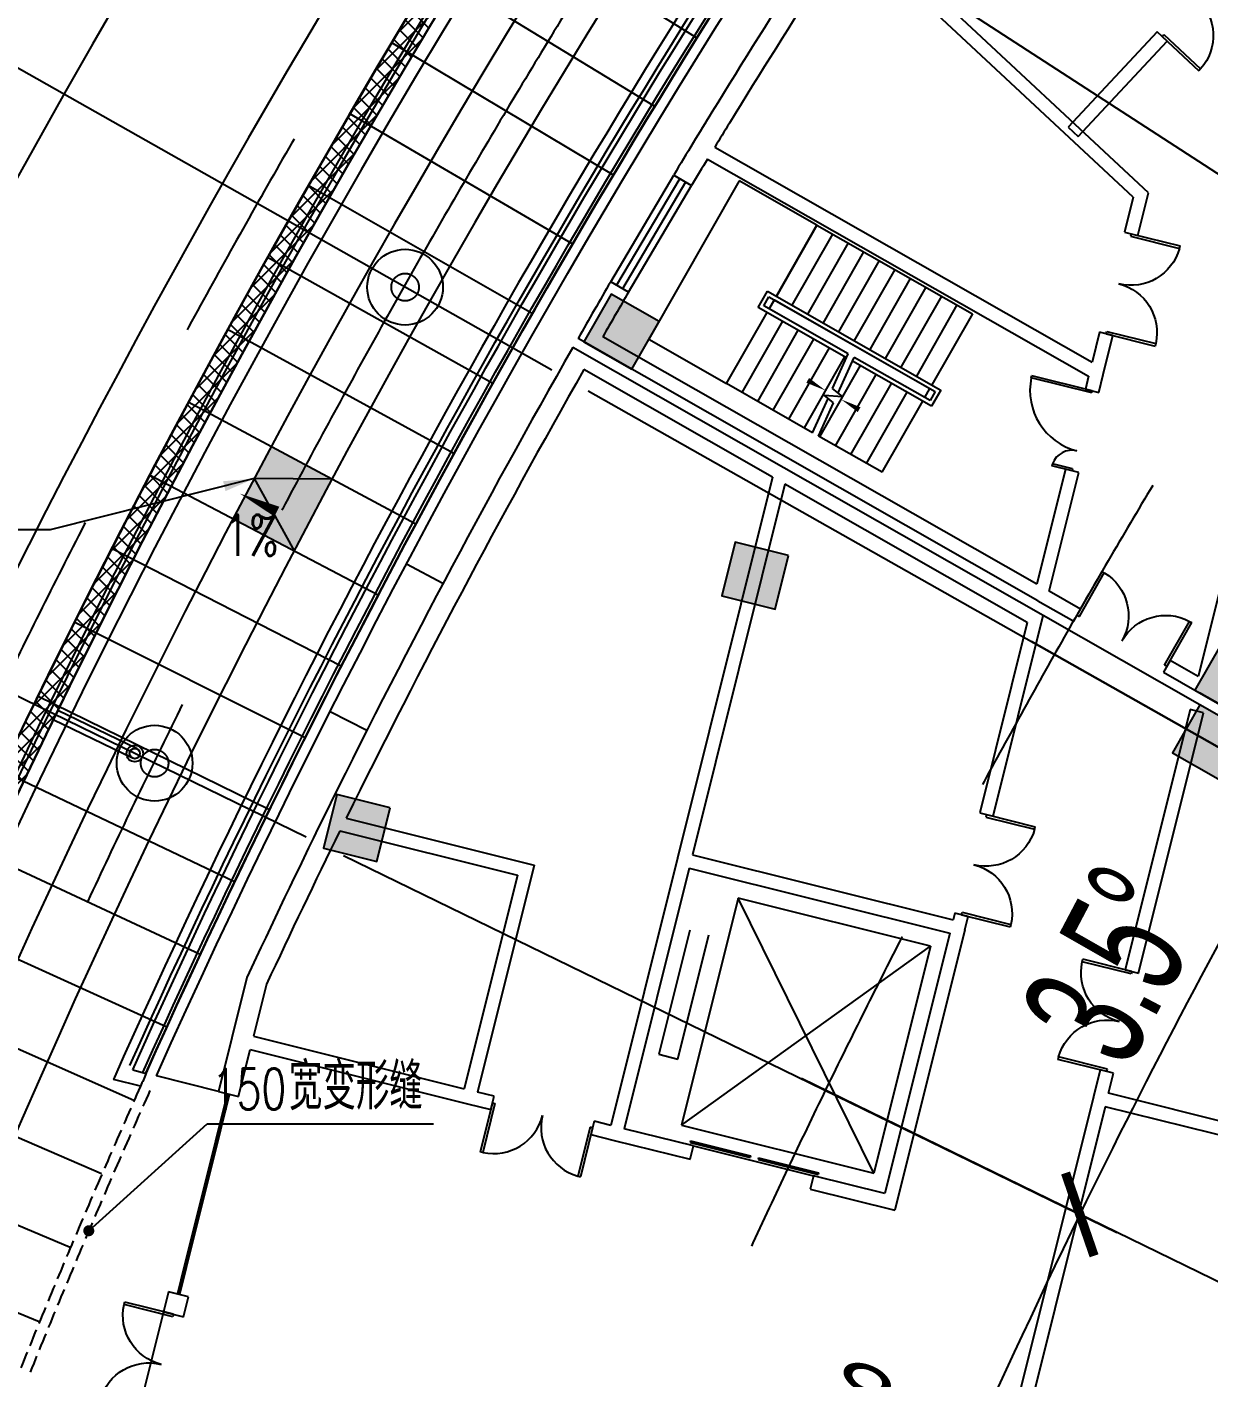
# Model space of a CAD drawing. Extents: x 1962160 to 37842216, y -162679 to 2997677.
# Drawn here: x 37496803 to 37513971, y 2804037 to 2823665 of the extents above; entities that cross this region are included whole.
import ezdxf
from ezdxf.enums import TextEntityAlignment as Align

# ---------------------------------------------------------------- set-up
doc = ezdxf.new("R2010")
doc.units = 0
doc.header["$LTSCALE"] = 1000
for name, pattern in [('__DASH', [0.35, 0.25, -0.1]), ('CENTER', [2, 1.25, -0.25, 0.25, -0.25]), ('CENTER2', [28.575000000000003, 19.05, -3.175, 3.175, -3.175]), ('DASH', [0.35, 0.25, -0.1]), ('HIDDEN', [0.375, 0.25, -0.125])]:
    doc.linetypes.add(name, pattern=pattern)
doc.layers.get('0').update_dxf_attribs({"color": 8})
doc.layers.get('Defpoints').update_dxf_attribs({"color": 8})
for name, color, linetype in [('#幕墙线-平面', 8, 'Continuous'), ('#标注', 8, 'Continuous'), ('#虚线', 8, 'HIDDEN'), ('#轴线', 8, 'CENTER2'), ('1-WIN-1', 8, 'Continuous'), ('A-AL-E', 8, 'Continuous'), ('A-COLS-PLAN-C', 8, 'DASH'), ('A-COLS-PLAN-S', 8, 'DASH'), ('A-DETL-ALUM', 8, 'Continuous'), ('A-DIMS-LEAD', 8, 'Continuous'), ('A-DIMS-SYMB', 8, 'Continuous'), ('A-FLOR', 8, 'Continuous'), ('A-FLOR-UNDR', 8, '__DASH'), ('A-GRID', 8, 'CENTER'), ('A-HATH', 8, 'Continuous'), ('A-NOTE', 8, 'Continuous'), ('A-ROOF-DRAN', 8, 'Continuous'), ('A-STRS-HRAL', 8, 'Continuous'), ('COLUMN', 8, 'Continuous'), ('DIM', 8, 'Continuous'), ('G-ACCS', 8, 'Continuous'), ('PUB_HATCH', 8, 'Continuous'), ('周边建筑', 8, 'Continuous'), ('建-填充', 8, 'Continuous'), ('水-雨水-压力流-标识', 8, 'Continuous')]:
    doc.layers.add(name, color=color, linetype=linetype)
doc.layers.add('A-X-CHEK', color=8, linetype='Continuous', plot=False)
doc.styles.add('#文字', font='jrs.shx', dxfattribs={"width": 0.7, "bigfont": 'hztxt.shx'})
doc.styles.add('_TCH_DIM', font='SIMPLEX', dxfattribs={"bigfont": 'GBCBIG'})
doc.styles.add('JHZX', font='jrs.shx', dxfattribs={"width": 0.6, "bigfont": 'jhz.shx'})
doc.dimstyles.new('JZBZ-300', dxfattribs={"dimscale": 300, "dimtxt": 3, "dimasz": 1.5, "dimexe": 1, "dimexo": 1, "dimgap": 0.5, "dimtad": 1, "dimdec": 0, "dimdsep": 46, "dimtxsty": 'JHZX', "dimblk1": 'ARCHTICK', "dimblk2": 'ARCHTICK', "dimsah": 1, "dimcen": 0, "dimclrd": 1, "dimclre": 1, "dimclrt": 2, "dimadec": 3, "dimazin": 2, "dimtfac": 1, "dimtdec": 0, "dimtix": 1, "dimtmove": 0, "dimatfit": 3, "dimfxl": 1, "dimtolj": 1, "dimlwd": -1, "dimlwe": -1, "dimarcsym": 1})
doc.dimstyles.new('JZBZ-600', dxfattribs={"dimscale": 600, "dimtxt": 3, "dimasz": 1.5, "dimexe": 1, "dimexo": 1, "dimgap": 0.5, "dimtad": 1, "dimdec": 0, "dimdsep": 46, "dimtxsty": 'JHZX', "dimblk1": 'ARCHTICK', "dimblk2": 'ARCHTICK', "dimsah": 1, "dimcen": 0, "dimclrd": 1, "dimclre": 1, "dimclrt": 2, "dimadec": 1, "dimazin": 2, "dimtfac": 1, "dimtdec": 0, "dimtix": 1, "dimtmove": 0, "dimatfit": 3, "dimfxl": 1, "dimtolj": 1, "dimlwd": -1, "dimlwe": -1, "dimarcsym": 1})

# ---------------------------------------------------------------- blocks, each defined once
blk = doc.blocks.new('_ARCHTICK')
at = {"const_width": 0.15}
blk.add_lwpolyline([(-0.5, -0.5), (0.5, 0.5)], dxfattribs=at)
blk = doc.blocks.new('排水沟区域')
at = {"layer": 'A-HATH'}
h = blk.add_hatch(dxfattribs=at)
h.set_pattern_fill('ANSI37', color=256, scale=100)
h.set_pattern_definition([(45, (0, 0), (-112.2532015133644, 112.2532015133644), []), (135, (0, 0), (-112.2532015133644, -112.2532015133644), [])])
edge = h.paths.add_edge_path()
edge.add_arc((35647972.51225562, 2918657.177440435), 129550.0000000067, 122.5223895562193, 167.0611029026331)
edge.add_arc((35520737.25391851, 2947888.864629035), 999.9999999990519, 287.2513251903942, 347.0611009080209, ccw=False)
edge.add_arc((35647972.52815255, 2918657.174638035), 130050.0161404448, 167.2437338873835, 167.4419150525261, ccw=False)
edge.add_arc((35520737.25400268, 2947888.864669039), 649.9999269235949, 307.4371886865979, 347.0610947359583)
edge.add_arc((35647972.51225559, 2918657.177440456), 129899.9999999715, 122.5223517799921, 167.0611029026393, ccw=False)
edge.add_line((35578134.55910211, 3028186.489952341), (35578322.65708765, 3027891.330408047))
blk.add_lwpolyline([(35578322.65708765, 3027891.330408047), (35578322.65708654, 3027891.330409774, 0.1968208227596155), (35521711.86331972, 2947664.952782355, -0.2670597879826505), (35521033.817582, 2946933.851543527, -0.0008647286773297092), (35521132.38332828, 2947372.751579637, 0.1746354279483771), (35521370.75002657, 2947743.321916818, -0.1968209939747781), (35578134.55910211, 3028186.489952341), (35578322.65708765, 3027891.330408047)], format="xyb", dxfattribs=at)
blk = doc.blocks.new('A$C58e34137')
at = {"layer": 'A-X-CHEK'}
blk.add_blockref('排水沟区域', (-35647972.51433039, -2918657.17947907), dxfattribs=at)
blk = doc.blocks.new('雨水立管')
for radius in [80, 50]:
    blk.add_circle((-3.725290298461914e-09, 2.328306436538696e-10), radius)
blk = doc.blocks.new('雨水')
at = {"layer": 'A-DIMS-SYMB'}
blk.add_lwpolyline([(35535282.15903272, 2978141.261190731, 0, 0, 0), (35534208.59850527, 2978664.871645824, 0, 160, 0), (35534747.87493304, 2978401.848957726, 0, 0, 0)], format="xyseb", dxfattribs=at)
at = {"layer": 'A-ROOF-DRAN'}
for points in [[(35532716.90638687, 2974954.53731369), (35531565.21364643, 2975512.637429015)], [(35532651.49348674, 2974819.551564457), (35531499.46115091, 2975377.816244698)]]:
    blk.add_lwpolyline(points, dxfattribs=at)
at = {"xscale": 1.5, "yscale": 1.5, "zscale": 1.5}
blk.add_blockref('雨水立管', (35532684.19993681, 2974887.044439073), dxfattribs=at)
at = {"layer": 'A-DIMS-SYMB', "style": '_TCH_DIM', "width": 0.7058823529411765}
blk.add_text('1%', height=595, dxfattribs=at).set_placement((35533982.36726432, 2977761.380852734))
blk = doc.blocks.new('1100')
at = {"layer": 'A-DETL-ALUM', "ltscale": 0.3}
blk.add_circle((35572079.41488183, 2737404.62498665), 550, dxfattribs=at)
blk = doc.blocks.new('_YZHK')
blk.add_circle((0, 0), 0.5)
blk = doc.blocks.new('ASDFASD')
at = {"layer": 'A-COLS-PLAN-C', "ltscale": 0.3, "xscale": 400, "yscale": 400, "zscale": 400}
for p in [(35536610.50096009, 2981662.771955678), (35532971.81403162, 2974746.765672102)]:
    blk.add_blockref('_YZHK', p, dxfattribs=at)
blk = doc.blocks.new('$DORLIB2D$00000127')
for points in [[(-0.5333333333328483, 0.7948983154366971), (-0.5333333333328483, 0.690405644187237)], [(-0.03333333333284827, 0.7948983154366971), (-0.5333333333328483, 0.7948983154366971)], [(-0.03333333333284827, 0.7948983154366971), (-0.03333333333284827, 0.690405644187237)], [(0.5333333333328483, 0.7948983154366971), (0.03333333333284827, 0.7948983154366971)], [(0.03333333333284827, 0.7948983154366971), (0.03333333333284827, 0.690405644187237)], [(0.5333333333328483, 0.7948983154366971), (0.5333333333328483, 0.690405644187237)], [(-0.03333333333284827, 0.690405644187237), (-0.5333333333328483, 0.690405644187237)], [(0.5333333333328483, 0.690405644187237), (0.03333333333284827, 0.690405644187237)], [(0.5, 0.4999999999999858), (-0.5, 0.4999999999999858)]]:
    blk.add_lwpolyline(points)
blk = doc.blocks.new('$DorLib2D$00000002')
at = {"layer": '1-WIN-1'}
for p, q in [((-0.5000000000002274, 1.70530256582424e-13), (-0.5, 0.4875000000000114)), ((-0.4750000000001364, 0.4875000000002387), (-0.5, 0.4875000000000114)), ((-0.4750000000001364, 1.70530256582424e-13), (-0.4750000000001364, 0.4875000000002387)), ((0.4749999999999091, 5.684341886080801e-14), (0.4749999999999091, 0.4875000000001251)), ((0.4749999999999091, 0.4875000000001251), (0.4999999999997726, 0.4875000000001251)), ((0.5, -5.684341886080801e-14), (0.4999999999997726, 0.4875000000001251)), ((-0.5000000000002274, 1.70530256582424e-13), (-0.4750000000001364, 1.70530256582424e-13)), ((0.5, -5.684341886080801e-14), (0.4749999999999091, 5.684341886080801e-14))]:
    blk.add_line(p, q, dxfattribs=at)
for centre, start, end in [((-0.4875000000001819, 5.684341886080801e-14), 0, 88.53071642340379), ((0.4874999999999545, 5.684341886080801e-14), 91.46928357659621, 180)]:
    blk.add_arc(centre, 0.4875, start, end, dxfattribs=at)
blk = doc.blocks.new('$DorLib2D$00000225')
for p, q in [((0.4750000000000032, -0.001447885298549778), (0.4750000000000032, 0.7521225008925327)), ((0.4750000000000032, 0.7521225008925327), (0.5000000000000036, 0.7521225008925363)), ((0.5000000000000036, -0.001447885298549778), (0.5000000000000036, 0.7521225008925363)), ((-0.4999999999999982, -3.552713678800501e-15), (-0.5, 0.252035990386009)), ((-0.4750000000000014, 0.252035990386009), (-0.5, 0.252035990386009)), ((-0.4749999999999996, -3.552713678800501e-15), (-0.4750000000000014, 0.252035990386009)), ((-0.4749999999999996, -3.552713678800501e-15), (-0.4999999999999947, -3.552713678800501e-15)), ((0.4750000000000032, -0.001447885298549778), (0.4999999999999929, -0.001447885298549778))]:
    blk.add_line(p, q)
for centre, radius, start, end in [((0.5046168020419071, -0.001920809357812914), 0.7546247204382253, 92.24926861260724, 179.7237749158362), ((-0.5007908120542499, 0.002572563917482285), 0.2507930763238999, 359.7898704778746, 84.09743784757413)]:
    blk.add_arc(centre, radius, start, end)
blk = doc.blocks.new('$DorLib2D$00000213')
at = {"const_width": 0.02}
blk.add_lwpolyline([(0.5, 3.552713678800501e-15), (-0.5, 3.552713678800501e-15)], dxfattribs=at)
blk = doc.blocks.new('$WINLIB2D$00000001')
for points in [[(-0.4999999999999964, 0.5000000000000142), (-0.4999999999999964, -0.4999999999999858)], [(-0.4999999999999964, 0.5000000000000142), (0.5000000000000036, 0.5000000000000142)], [(0.5000000000000036, -0.4999999999999858), (0.5000000000000036, 0.5000000000000142)], [(0.5000000000000036, 0.1666666666666714), (-0.4999999999999964, 0.1666666666666714)], [(0.5000000000000036, -0.1666666666666572), (-0.4999999999999964, -0.1666666666666572)], [(-0.4999999999999964, -0.4999999999999858), (0.5000000000000036, -0.4999999999999858)]]:
    blk.add_lwpolyline(points)
blk = doc.blocks.new('_FZH')
blk.add_lwpolyline([(-0.5, -0.5), (0.5, -0.5), (0.5, 0.5), (-0.5, 0.5)], close=True)
at = {"layer": 'PUB_HATCH'}
blk.add_solid([(-0.5, -0.5), (0.5, -0.5), (-0.5, 0.5), (0.5, 0.5)], dxfattribs=at)
blk = doc.blocks.new('567')
at = {"layer": '周边建筑'}
for p, q in [((48119.17453434318, 114871.0803025137), (46663.73094493151, 115233.9631459117)), ((48119.17453434318, 114871.0803025137), (48046.59796566516, 114579.9915846284)), ((48410.26304177195, 114798.5037863031), (48119.17453434318, 114871.0803025137)), ((51321.15032661706, 114072.7380995154), (51545.86367882043, 114974.0141281481)), ((48337.68647309393, 114507.4150684252), (48410.26304177195, 114798.5037863031)), ((48046.59796566516, 114579.9915846284), (48337.68647309393, 114507.4150684252)), ((51321.15022060275, 114072.738099508), (51248.57365192473, 113781.6493816227)), ((52097.387023516, 113879.2005277053), (51321.15022060275, 114072.738099508)), ((52977.55277392268, 113659.7505589873), (52097.387023516, 113879.2005277053)), ((51248.57365192473, 113781.6493816227), (51927.78088219464, 113612.3039993797)), ((51927.78088219464, 113612.3039993797), (51141.05523239821, 110456.9197631697)), ((52121.84002745897, 113563.9196202601), (51359.30662692338, 110505.5651962236)), ((52876.95489349961, 113375.6483387947), (52121.84002745897, 113563.9196202601)), ((55106.84412398934, 112308.7072553486), (54464.25292237848, 109731.4149145856)), ((56566.64806012809, 111916.818761446), (56837.30187895149, 112452.3059324925)), ((55290.45740471035, 112218.4268051386), (54609.9276817143, 109488.9713779767)), ((58698.13871490955, 110813.7559397812), (58978.99105363339, 111343.9652982876)), ((51141.05523237586, 110456.9197631772), (51056.62225181609, 110118.2775746365)), ((54464.25292237848, 109731.4149145856), (51359.30662692338, 110505.5651962236)), ((51056.62225181609, 110118.2775746365), (51250.68139707297, 110069.8931955178)), ((51250.68139707297, 110069.8931955178), (51310.92224776745, 110311.506050982)), ((54609.9276817143, 109488.9713779767), (51310.92224776745, 110311.506050982)), ((58450.3251459524, 102171.5790712615), (62259.98390296847, 108850.6218798608)), ((60245.2048547864, 106024.7541384916), (61808.07391601056, 108764.7552855616)), ((60381.39190039039, 105859.8490807037), (62130.51702938974, 108926.3918761164)), ((50693.73940841109, 108662.8339852244), (50609.30642949045, 108324.1918032393)), ((50887.79855366051, 108614.4496061062), (50693.73940841109, 108662.8339852244)), ((50827.55783057958, 108372.8372625187), (50887.79855366051, 108614.4496061062)), ((54708.74082066119, 107405.1496589337), (50827.55783057958, 108372.8372625187)), ((58689.44413631409, 102187.1329231258), (62284.98449297249, 108490.786214381)), ((62932.74198210984, 108117.1281566839), (63085.4135536626, 108375.3848043159)), ((50609.30642952025, 108324.1918032323), (50334.72507804632, 107222.9061539397)), ((50528.78422328085, 107174.5217748135), (50779.17345148325, 108178.7781172544)), ((54563.32686891407, 107235.2827032362), (50779.17345148325, 108178.7781172544)), ((62248.59989178181, 107821.4974835515), (61604.50362291932, 106692.2765147164)), ((64550.47340518236, 106508.5320124403), (62248.59989178181, 107821.4974835515)), ((51859.9871089682, 107677.4129398321), (51791.03936871886, 107400.8786578397)), ((53664.73715986311, 107227.4382140036), (51859.9871089682, 107677.4129398321)), ((51791.03936871886, 107400.8786578397), (53595.78941961378, 106950.9039320126)), ((60245.2048547864, 106024.7541384916), (54708.74082066119, 107405.1496589337)), ((64634.90949630737, 107459.3813525294), (64482.23792475462, 107201.1247048974)), ((50829.41947612911, 107346.9125408009), (50132.68439842016, 104552.4607770965)), ((50334.72507804632, 107222.9061539397), (50528.78422328085, 107174.5217748135)), ((54128.42502965033, 106524.3780747498), (50829.41947612911, 107346.9125408009)), ((50829.41947612911, 107346.9125408009), (53431.68997030705, 103729.9263830781)), ((54563.32686891407, 107235.2827032362), (53619.83147609234, 103451.1293707788)), ((54757.38601416349, 107186.8983241171), (53813.89062131941, 103402.7449916606)), ((60142.27291001379, 105844.2952288394), (54757.38601416349, 107186.8983241171)), ((64866.70953001827, 106968.923554875), (61712.41340548545, 101433.4220325947)), ((65037.69479402155, 106865.0215123445), (61913.96922530234, 101383.1685225815)), ((60891.64830975235, 105442.5081084678), (61604.50362291932, 106692.2765147164)), ((61604.50362291932, 106692.2765147164), (62638.17512518167, 106102.6806993857)), ((61604.50362291932, 106692.2765147164), (62638.17512518167, 106102.6806993783)), ((50132.68439842016, 104552.4607770965), (54128.42502965033, 106524.3780747498)), ((53431.68997030705, 103729.9263830781), (54128.42502965033, 106524.3780747498)), ((61475.68436916918, 106466.432320945), (62509.35587140918, 105876.8365056212)), ((63906.37713633478, 105379.3110436052), (64550.47340518236, 106508.5320124403)), ((61346.86511539668, 106240.5881271809), (62380.53661765903, 105650.9923118497)), ((61980.97847206891, 104950.4923119624), (62712.49392543733, 106232.975426577)), ((62712.49392543733, 106232.975426577), (62947.02443434298, 106099.2015861277)), ((61218.04586163163, 106014.7439334169), (62251.71736386418, 105425.1481180638)), ((62865.17902337015, 106076.811215363), (61487.80392538011, 103662.0156050767)), ((62947.02443434298, 106099.2015861277), (61510.1942961514, 103580.1701941038)), ((62820.58774322271, 105998.6343790372), (61532.39520552754, 103740.1924413661)), ((62035.90268191695, 104925.6847928092), (62734.88429621607, 106151.1300156116)), ((62035.90268191695, 104925.6847928092), (62690.29301603884, 106072.9531792854)), ((62690.29301603138, 106072.9531792849), (62820.58774320781, 105998.6343790372)), ((62734.88429621607, 106151.1300156116), (62865.17902337015, 106076.811215363)), ((58135.09998716414, 102325.3464906146), (60142.27291001379, 105844.2952288394)), ((58233.747775428, 102094.6281087031), (60381.39190039039, 105859.8490807037)), ((63906.37713633478, 105379.3110436052), (62872.70563407242, 105968.9068589439)), ((62872.70563407987, 105968.906858928), (63906.37713633478, 105379.3110436052)), ((61089.22660785168, 105788.8997396459), (62122.89811009169, 105199.3039243226)), ((63777.55788255483, 105153.4668498412), (62743.88638032228, 105743.0626651719)), ((49899.26566594839, 105476.3738466427), (49593.23453427851, 104248.9500186597)), ((49835.67805865407, 104394.6247847974), (50093.32481121272, 105427.9894675165)), ((50093.32481121272, 105427.9894675165), (49899.26566594839, 105476.3738466427)), ((60891.64830974489, 105442.5081084366), (61389.81012478471, 105217.5042568371)), ((60960.40735407919, 105563.0555458819), (61994.07885634154, 104973.4597305511)), ((63648.73862878233, 104927.6226560697), (62615.06712654978, 105517.2184714084)), ((60316.3110852316, 104433.8345770468), (60841.88216558844, 105355.2587697352)), ((60831.58810032159, 105337.2113521099), (61865.25960256159, 104747.6155367647)), ((60841.88216558844, 105355.2587697352), (61324.22767155617, 105137.3986420035)), ((61324.22767155617, 105137.3986420035), (61437.26004695892, 105275.4619118352)), ((61437.26004695892, 105275.4619118352), (61417.05921090394, 105007.2489948794)), ((63519.91937502474, 104701.7784623057), (62486.24787276238, 105291.3742776359)), ((63906.37713633478, 105379.3110436052), (62618.18459863961, 103120.8691059346)), ((60702.76884655654, 105111.3671583454), (61736.44034879655, 104521.7713430151)), ((61417.05921090394, 105007.2489948794), (61535.36994766444, 105151.7595132659)), ((61469.78749443591, 105071.6538984329), (61986.1365377754, 104838.4354541078)), ((61535.36994766444, 105151.7595132659), (62035.9026819393, 104925.6847928315)), ((63391.10012125224, 104475.9342685342), (62357.42861901224, 105065.5300838719)), ((60573.94959278405, 104885.5229645744), (61607.6210950315, 104295.9271492506)), ((61275.66378724575, 103713.9440345541), (61931.21232788265, 104863.2429732233)), ((61357.50919821113, 103736.3344053249), (61986.13653775305, 104838.435454078)), ((61402.10047835112, 103814.5112416148), (61986.1365377605, 104838.4354540785)), ((63262.28086747974, 104250.0900747697), (62228.60936523974, 104839.6858901083)), ((60445.13033901155, 104659.6787708104), (61478.80184125155, 104070.0829554871)), ((53431.68997030705, 103729.9263830781), (50132.68439842016, 104552.4607770965)), ((60316.3110852316, 104433.8345770468), (61349.98258747905, 103844.2387617156)), ((63133.46161372215, 104024.2458810061), (62099.79011145979, 104613.8416963373)), ((53668.47666957974, 103232.8780359626), (49593.23453427851, 104248.9500186597)), ((53619.83147609234, 103451.1293707788), (49835.67805865407, 104394.6247847974)), ((63004.64235993475, 103798.4016872351), (61970.9708577022, 104387.9975025733)), ((62875.82310617715, 103572.5574934706), (61842.15160392225, 104162.1533088014)), ((64312.63348907977, 100785.1143522039), (67399.50770220906, 104095.3816701397)), ((62747.0038524121, 103346.7132996991), (61713.3323501572, 103936.3091150373)), ((64378.55868236721, 100562.5546295573), (67545.77844253182, 103958.9819981307)), ((61510.1942961514, 103580.1701941038), (61275.66378724575, 103713.9440345541)), ((61487.80392538011, 103662.0156050767), (61357.50919821113, 103736.3344053249)), ((61402.10047835112, 103814.5112416148), (61532.39520552754, 103740.1924413661)), ((62618.18459863961, 103120.8691059346), (61584.51309639215, 103710.4649212654)), ((53910.92019394785, 103378.5528021012), (53813.89062131941, 103402.7449916606)), ((53862.53581484407, 103184.493656843), (53910.92019394785, 103378.5528021012)), ((53668.47666957974, 103232.8780359626), (53862.53581484407, 103184.493656843)), ((55366.36378338188, 103015.6699587032), (55317.9794042632, 102821.6108134468)), ((58135.09998716414, 102325.3464906146), (55366.36378338188, 103015.6699587032)), ((51244.30207761377, 101363.8198519126), (45810.64601046592, 102718.5824672729)), ((55317.9794042632, 102821.6108134468), (58233.747775428, 102094.6281087031)), ((51098.88812586665, 101193.9528962225), (45956.32077661902, 102476.1389428969)), ((56935.17701458931, 99817.99120894866), (58233.74777543545, 102094.6281087096)), ((58450.3251459524, 102171.5790712615), (58152.86150626093, 101650.0697943787)), ((60359.51365309954, 101770.7378259003), (58689.44413631409, 102187.1329231258)), ((58326.58780916035, 101550.9780607074), (58586.51219155639, 102006.6740134726)), ((58586.51219155639, 102006.6740134726), (60311.12927398831, 101576.6786806434)), ((60311.12927398831, 101576.6786806434), (60359.51365309954, 101770.7378259003)), ((65331.81918361783, 101731.4292821661), (65195.41951159388, 101585.1585418433)), ((66716.20469132811, 100440.4689112003), (65331.81918361783, 101731.4292821661)), ((58152.86150626093, 101650.0697943787), (58326.58780916035, 101550.9780607074)), ((61523.86852463335, 101480.4315511808), (61475.48414550722, 101286.3724059244)), ((61712.41340548545, 101433.4220325947), (61523.86852463335, 101480.4315511808)), ((65195.41951159388, 101585.1585418433), (66579.80501931906, 100294.198170878)), ((51632.42036814243, 101267.0510936752), (51244.30207761377, 101363.8198519126)), ((61475.48414550722, 101286.3724059244), (61737.57737217098, 101221.0252251695)), ((62350.50045077503, 101274.329063952), (61913.96922530234, 101383.1685225815)), ((49357.0504232794, 94207.82344928384), (51098.88812586665, 101193.9528962225)), ((49551.10956852138, 94159.43907016562), (51292.94727113843, 101145.5685170959)), ((51292.94727113843, 101145.5685170959), (51584.03598900884, 101072.9919484188)), ((51584.03598900884, 101072.9919484188), (51632.42036814243, 101267.0510936752)), ((61737.57737217098, 101221.0252251695), (62302.1160716638, 101080.2699186951)), ((62302.1160716638, 101080.2699186951), (62350.50045077503, 101274.329063952)), ((53087.8639575392, 100904.1682502772), (53039.47957842052, 100710.1091050208)), ((56870.50054969639, 99961.05102327513), (53087.8639575392, 100904.1682502772)), ((63805.94404019415, 100911.4462205544), (63757.55966107547, 100717.3870752975)), ((64312.63348907977, 100785.1143522039), (63805.94404019415, 100911.4462205544)), ((53039.47957842052, 100710.1091050208), (56822.11617058516, 99766.99187801732)), ((63757.55966107547, 100717.3870752975), (64378.55868236721, 100562.5546295573)), ((57409.67350374907, 100347.1225226452), (57112.20986403525, 99825.61324576335)), ((57583.39980663359, 100248.0307889804), (57409.67350374907, 100347.1225226452)), ((66579.80501931906, 100294.198170878), (66716.20469132811, 100440.4689112003)), ((57351.32885440439, 99841.16709762858), (57583.39980663359, 100248.0307889804)), ((56822.11617058516, 99766.99187801732), (56870.50054969639, 99961.05102327513)), ((55657.23592228442, 97274.77237990499), (57112.20987723768, 99825.61326890485)), ((60619.74574533105, 99026.25924175978), (57351.32885440439, 99841.16709762858))]:
    blk.add_line(p, q, dxfattribs=at)
for points, format in [([(51545.86369138211, 114974.0141785215, -0.06666786033998978), (79983.71774893254, 97358.1270108968, -0.4327152502716894), (80756.21607623994, 85720.67174874991), (59352.30016976595, 62767.78205864877, -0.3893999561661833), (48564.77200990915, 61928.61147829099, 0.1645435660436389), (999.9999528080225, 78693.64650399983)], "xyb"), ([(62010.88027518988, 103317.6086767614, 0, 0, 0), (63685.53057420254, 106253.5831957385, 0, 0, 0), (62469.44645391405, 106947.2253314187, 0, 0, 0), (61503.30205063522, 105253.3938781624, 0, 80.00000000000001, 0), (61651.93965113908, 105513.9833325152, 0, 0, 0)], "xyseb"), ([(60794.79615491629, 104011.2508124486, 0, 0, 0), (61374.48279687762, 105027.5496843979, 0, 80.00000000000001, 0), (61225.84519637376, 104766.9602300525, 0, 0, 0)], "xyseb")]:
    blk.add_lwpolyline(points, format=format, dxfattribs=at)
for centre, radius, start, end in [((-7.594376802444458e-05, 1.762062311172485e-05), 125399.9999963526, 63.83695485029524, 65.00946607334805), ((-7.594376802444458e-05, 1.762062311172485e-05), 125099.9999963524, 63.86406238635232, 64.99625574999695), ((-7.74189829826355e-05, 1.46329402923584e-05), 125399.9999996831, 60.29999992535649, 63.83695485029524), ((-7.74189829826355e-05, 1.46329402923584e-05), 125099.9999996838, 60.39159984831343, 63.77035227026927), ((2970.458308264613, 4917.391211889219), 119655.18911576, 59.840985901391, 60.29706498607619), ((2970.458308264613, 4917.391211881768), 119355.1891157636, 59.84206860648553, 60.20104830683151), ((2970.458308264613, 4917.391211881768), 119655.1891157593, 58.71699678893339, 58.9790644854728), ((2970.458308264613, 4917.391211874317), 119355.1891157704, 58.76236918881271, 58.97798105667995), ((2970.458319418132, 4917.391230173875), 119655.1890943324, 58.46849443044822, 58.71699678893339), ((2970.458319425583, 4917.391230173875), 119355.1890943285, 58.46847138622127, 58.66632197004068), ((-0.0001886859536170959, 1.737521961331367e-05), 125399.9999626942, 56.1383439517594, 58.48665899331172), ((-0.0001886859536170959, 1.737521961331367e-05), 125099.9999626944, 56.1383439517594, 58.48668105167965)]:
    blk.add_arc(centre, radius, start, end, dxfattribs=at)
at = {"layer": 'COLUMN'}
for p, xscale, yscale, zscale, rotation in [((55148.38028835505, 112061.9437212986), 799.9999999999872, 799.9999999999872, 799.9999999999872, 76.0000000000087), ((62359.68607353419, 108218.6291913777), 799.999999999602, 799.999999999602, 799.999999999602, 60.30000000567606), ((58813.96137354523, 106278.5414052648), 799.9999999999872, 799.9999999999872, 799.9999999999872, 76.0000000000087), ((56389.54091629386, 99668.72210256243), 799.9999999995518, 799.9999999995518, 799.9999999995518, 60.300000005674), ((57299.01823463291, 99345.79052882595), 799.999999999602, 799.999999999602, 799.999999999602, 60.30000000567606)]:
    blk.add_blockref('_FZH', p, dxfattribs=dict(at, xscale=xscale, yscale=yscale, zscale=zscale, rotation=rotation))
at = {"layer": '周边建筑'}
for name, p, xscale, yscale, zscale, rotation in [('$DorLib2D$00000002', (47355.16445529461, 114906.9773652703), -1500, 1500, 1500, 346.0000000000175), ('$DorLib2D$00000213', (49829.41834683716, 114290.0765839671), 3000, 3000, -3000, 346.0000000000175), ('$DorLib2D$00000002', (50972.21040274203, 109366.3635903667), 1500.000000000001, 1500.000000000001, 200, 76.00000000003389), ('$WINLIB2D$00000001', (63783.82574192435, 107788.2547592078), -1800, 300.0000000000001, -1800, 149.4100248679912), ('$DORLIB2D$00000127', (50214.02494462579, 106325.4478107239), -1799.999999999999, 199.9999999999999, -1799.999999999999, 256.000000000043), ('$DorLib2D$00000002', (54614.44979909807, 103100.0818077698), -1499.999999999999, 1499.999999999999, -1499.999999999999, 166.0000000000201), ('$DorLib2D$00000225', (60917.49889931083, 101528.5551159154), 1200, 1200, -1200, 346.0000000000883), ('$DorLib2D$00000002', (52335.9499732852, 100988.5800993447), -1500.000000000001, 1500.000000000001, 1500, 346.0000000000202), ('$DorLib2D$00000002', (57868.13065644354, 100949.0502916803), -1500, 1500, 1500, 240.300000005658), ('$DorLib2D$00000002', (63054.03005591035, 100995.8580696285), -1500, 1500, 200, 166.0000000000898), ('$DorLib2D$00000002', (67196.52013154328, 99855.83477099985), -1500.000000000001, 1500, 200, 137.0000000001527)]:
    blk.add_blockref(name, p, dxfattribs=dict(at, xscale=xscale, yscale=yscale, zscale=zscale, rotation=rotation))
blk = doc.blocks.new('总体道路0521')
at = {"layer": 'G-ACCS'}
blk.add_arc((35647972.51118848, 2918657.176535503), 130.9999999943868, 135.9231106994128, 167.3468644080275, dxfattribs=at)
blk = doc.blocks.new('A$C06ac024f')
at = {"layer": 'A-AL-E'}
for points in [[(-72639.7004654631, 128086.0591565319), (-64414.53775649518, 113547.75104103, -0.4119685532972354), (-64730.13042073697, 112392.6247468609, 0.2085567706727499), (-126406.8450315073, 29041.36778747104, -0.4119750127394232), (-127419.2460521609, 28401.84329541307), (-143727.0039129183, 32017.3789689634)], [(-72813.60454651713, 127987.2791624763), (-64588.61000544578, 113449.268290536, -0.4119685532989783), (-64829.94557221979, 112565.9364185231, 0.2085567706727409), (-126601.7669133023, 29086.15015002107, -0.411975012739965), (-127375.9559291005, 28597.10200903751), (-143683.3841923401, 32212.56460867822)], [(-115171.1579767913, 51595.01947606867, -0.0904942014761464), (-89524.3983450681, 88948.43421326112)], [(-115121.8743563667, 51582.73168928642, -0.09047634950595392), (-89488.92909242958, 88913.19315599184, -0.09047634950595392)]]:
    blk.add_lwpolyline(points, format="xyb", dxfattribs=at)
at = {"layer": 'A-DIMS-LEAD'}
for p, q in [((-115956.3815437183, 49296.23946113046), (-114238.4289959222, 50847.90887497878)), ((-114238.4289959222, 50847.90887497878), (-110947.8526734263, 50847.90887497878))]:
    blk.add_line(p, q, dxfattribs=at)
at = {"layer": 'A-DIMS-LEAD', "const_width": 80}
blk.add_lwpolyline([(-115986.065904364, 49269.4282930661, 1), (-115926.6971830726, 49323.05062919483, 1)], format="xyb", close=True, dxfattribs=at)
at = {"layer": 'A-FLOR-UNDR'}
for points in [[(-116947.8563987017, 47297.17767558759, -0.008829933563346305), (-115204.7896509245, 51397.28206830472)], [(-116808.7983110473, 47240.93846987793, -0.008829933563343478), (-115067.8041753397, 51336.16758983303, -0.008829933563343478)]]:
    blk.add_lwpolyline(points, format="xyb", dxfattribs=at)
at = {"layer": 'A-STRS-HRAL'}
blk.add_lwpolyline([(-69542.37529077381, 109065.4960472053, 0.1968207245064195), (-126065.7317383513, 28962.99865300767, -0.2921176924780121), (-126987.3050312847, 28057.59028317221, -0.0004314040773986398), (-126938.6993644685, 28276.67974316748, 0.2670597969719661), (-126260.6536201537, 29007.78101555863, -0.1968208227596178), (-69649.85985332727, 109234.1586429761)], format="xyb", close=True, dxfattribs=at)
for points in [[(-115319.0051000193, 51631.88190442463, -0.09055244105268567), (-89629.12094694376, 89055.85342082614), (-89490.60495324433, 88914.8985242797), (-89347.96176985651, 89055.08740518242), (-89628.22237766534, 89340.28266617889, 0.09143128100249044), (-115598.9286140055, 51495.55194986612)], [(-115319.0051000193, 51631.88190442603), (-115121.8743563444, 51582.73168927943, 0.0004025795261321022), (-115204.7896509096, 51397.28206830099), (-115598.9286140055, 51495.55194986658)]]:
    blk.add_lwpolyline(points, format="xyb", dxfattribs=at)
at = {"xscale": 1000, "yscale": 1000, "zscale": 1000}
blk.add_blockref('总体道路0521', (-35647972511.19448, -2918657176.530752), dxfattribs=at)
at = {"layer": 'A-COLS-PLAN-S'}
blk.add_blockref('ASDFASD', (-35647972.51693987, -2918657.171766797), dxfattribs=at)
at = {"layer": 'A-ROOF-DRAN'}
blk.add_blockref('雨水', (-35647972.51693987, -2918657.171766797), dxfattribs=at)
at = {"layer": '周边建筑', "rotation": 90}
blk.add_blockref('567', (-0.003778956830501556, 0.004350954666733742), dxfattribs=at)
at = {"layer": '水-雨水-压力流-标识'}
for p in [(-35683441.43086124, -2674399.024797627), (-35687080.11778965, -2681315.031081175)]:
    blk.add_blockref('1100', p, dxfattribs=at)
at = {"layer": 'A-NOTE', "style": '_TCH_DIM', "width": 0.7058823529411765}
blk.add_text('150', height=595, dxfattribs=at).set_placement((-114169.3420351297, 51057.90887497878))
at = {"layer": 'A-NOTE', "style": '_TCH_DIM'}
blk.add_text('宽变形缝', height=675.177304964539, dxfattribs=at).set_placement((-113049.3420351297, 51057.90887497878))
blk = doc.blocks.new('A$C41f195f4')
at = {"layer": '建-填充', "ltscale": 10}
h = blk.add_hatch(color=256, dxfattribs=at)
h.dxf.hatch_style = 1
edge = h.paths.add_edge_path()
edge.add_arc((1.490116119384766e-08, 3.771856427192688e-07), 128529.4436848907, 79.84411521827303, 80.37342745762112)
edge.add_line((21493.46634147316, 126719.567544526), (21326.2116523385, 125733.6538212118))
edge.add_arc((7.450580596923828e-09, 4.637986421585083e-07), 127529.4436848045, 79.84412812155819, 80.37344052536758, ccw=False)
edge.add_line((22486.84329265356, 125531.2745311069), (22663.19846370071, 126515.6011306057))
edge = h.paths.add_edge_path()
edge.add_arc((0, -2.020969986915588e-07), 128529.4436854664, 87.25447299287791, 87.78378308403215)
edge.add_line((4970.315524987876, 128433.3050950011), (4931.610976167023, 127434.0543961944))
edge.add_arc((1.490116119384766e-08, -1.243315637111664e-07), 127529.443685386, 87.25448809217698, 87.78379833094698, ccw=False)
edge.add_line((6108.645890295506, 127383.0579475132), (6156.579609684646, 128381.9084667042))
edge = h.paths.add_edge_path()
edge.add_arc((0, -9.592622518539429e-08), 128529.4436853569, 72.43372995808843, 72.96304399530439)
edge.add_line((37657.64431205392, 122889.054512233), (37364.63313996792, 121932.9454945959))
edge.add_arc((7.450580596923828e-09, -1.816079020500183e-07), 127529.4436854338, 72.43374044987621, 72.9630546656511, ccw=False)
edge.add_line((38489.4728570953, 121582.5624251091), (38791.30381696671, 122535.9238844821))
edge = h.paths.add_edge_path()
edge.add_line((-119660.8813765794, 44102.52231847867), (-120599.1660157144, 44448.3863639175))
edge.add_arc((7.450580596923828e-09, -3.539025783538818e-08), 128529.4436852773, 159.767981602694, 160.2972614758336)
edge.add_line((-121004.6143798009, 43332.44965193747), (-120063.1747727394, 42995.26799732866))
edge.add_arc((2.235174179077148e-08, 9.73232090473175e-08), 127529.4436852466, 159.7680014476781, 160.2972812314846, ccw=False)
edge = h.paths.add_edge_path()
edge.add_line((-123805.2695020214, 30594.34997192351), (-124776.056992583, 30834.290901965))
edge.add_arc((-7.450580596923828e-09, -3.026798367500305e-08), 128529.4436852635, 166.1193261171725, 166.6486034796457)
edge.add_line((-125055.5650201589, 29680.35632421216), (-124082.6024391428, 29449.39351839805))
edge.add_arc((3.725290298461914e-08, 3.660097718238831e-07), 127529.4436852114, 166.1193447807915, 166.6486220342447, ccw=False)
edge = h.paths.add_edge_path()
edge.add_line((-112422.3937703893, 60207.67713180184), (-113303.9122435302, 60679.82666713139))
edge.add_arc((-1.490116119384766e-08, 3.525055944919586e-07), 128529.4436850815, 151.8287570887979, 152.3580402931655)
edge.add_line((-113859.6140027344, 59630.58102341695), (-112973.7715465054, 59166.59487607237))
edge.add_arc((3.725290298461914e-08, 2.151355147361755e-07), 127529.4436851907, 151.8287780665303, 152.3580612076862, ccw=False)
edge = h.paths.add_edge_path()
edge.add_line((-104399.6718128845, 73242.52543457272), (-105218.2758476883, 73816.88371695764))
edge.add_arc((2.980232238769531e-08, 2.933666110038757e-07), 128529.4436851185, 144.9480544328233, 145.4773406516373)
edge.add_line((-105895.6813540161, 72841.76387630356), (-105071.8064734042, 72274.99215556448))
edge.add_arc((7.450580596923828e-09, 3.147870302200317e-07), 127529.4436850858, 144.94807606769, 145.4773622469303, ccw=False)
edge = h.paths.add_edge_path()
edge.add_arc((7.450580596923828e-09, 2.407468855381012e-07), 128529.4436850863, 130.6572365929047, 131.186529253771)
edge.add_line((-84638.25074627995, 96727.37153801369), (-83979.77507074922, 95974.76952688582))
edge.add_arc((-7.450580596923828e-09, -4.046596586704254e-07), 127529.4436855619, 130.6572585908967, 131.1865512627031, ccw=False)
edge.add_line((-83089.59903308004, 96746.46008611284), (-83741.09426756948, 97505.11281421874))
edge = h.paths.add_edge_path()
edge.add_line((-94873.06506673247, 85222.41801026324), (-95616.9627911523, 85890.71149221249))
edge.add_arc((2.235174179077148e-08, 4.516914486885071e-08), 128529.443685249, 138.0673120326053, 138.5966013385668)
edge.add_line((-96406.31641227752, 85003.76491578948), (-95656.27690509707, 84342.37188583054))
edge.add_arc((7.450580596923828e-09, 7.59027898311615e-08), 127529.4436852171, 138.0673340129187, 138.5966233035139, ccw=False)
at = {"layer": 'DIM', "ltscale": 10}
blk.add_lwpolyline([(-112422.3937703967, 60207.67713180277), (-113552.4340699092, 60213.47532606963), (-112973.7715465128, 59166.59487607516)], dxfattribs=at)
blk = doc.blocks.new('A$C80b62fe7')
at = {"layer": '#幕墙线-平面'}
for points in [[(-1880.422932967544, 317591.9112000582), (6689.262211918831, 302444.6457297499, -0.4119685532969175), (6351.392418436706, 301207.9811089351, 0.208556770672752), (-55296.79017324001, 217895.2829422778, -0.4119750127409731), (-56380.65479535609, 217210.615544898), (-73371.49046185613, 220977.5939977416)], [(-2106.716856606305, 317463.8836244158), (6462.96828828007, 302316.6181541076, -0.4119685532989783), (6221.632721506059, 301433.2862820947, 0.2085567706727409), (-55550.18861957639, 217953.5000135927, -0.411975012739965), (-56324.37763537467, 217464.4518726091), (-73315.2133018747, 221231.4303254499)], [(-44307.56666204333, 240556.3955343408, -0.09047634950596002), (-18621.79091242701, 277963.7965173512, -0.09047634950596002)], [(-44070.29606264085, 240450.081552858, -0.09047634950596162), (-18437.35079870373, 277780.5430195676)]]:
    blk.add_lwpolyline(points, format="xyb", dxfattribs=at)
for radius, start, end in [(128529.4436852644, 333.5022467601689, 195.775796910644), (127529.4436852644, 333.539850647279, 195.7883970499479)]:
    blk.add_arc((71051.57360945642, 188867.3555372115), radius, start, end, dxfattribs=at)
blk = doc.blocks.new('DASWQE')
at = {"layer": '#幕墙线-平面', "ltscale": 10}
for points in [[(-110306.6256537288, 68603.63217990147), (-107122.2542441934, 66623.15781095764)], [(-110935.6617792472, 67581.72058283724), (-107733.1311282218, 65630.74712605169)], [(-111555.2309068888, 66554.0417149514), (-108334.8143110722, 64632.73566197231)], [(-112165.2801640332, 65520.68327602977), (-108927.2524464726, 63629.20858676173)], [(-112765.7574904487, 64481.73345053848), (-109510.3949770927, 62620.25153914373)], [(-113356.611642763, 63437.28090010025), (-110084.1921388805, 61605.95062122494)], [(-113937.7921988368, 62387.41475592786), (-110648.5949652642, 60586.39239114523)], [(-114509.2495620102, 61332.22461121855), (-111203.5552914068, 59561.66385569703)], [(-115070.9349654391, 60271.80051350594), (-111749.0257582441, 58531.85246288311)], [(-115622.8004761487, 59206.23295697989), (-112284.9598165601, 57497.0460944795)], [(-116164.7989991829, 58135.6128747589), (-112811.311730966, 56457.3330585123)], [(-116696.8842816204, 57060.03163113445), (-113328.0365837812, 55412.80208173627)], [(-117219.0109165162, 55979.58101377077), (-113835.0902788788, 54363.54230205854)], [(-117731.1343467683, 54894.35322587471), (-114332.4295454323, 53309.64326092601)], [(-118233.21086891, 53804.44087832514), (-114820.011941649, 52251.19489569822)], [(-118725.1976368725, 52709.93698177114), (-115297.7958583534, 51188.28753195377)], [(-119207.0526656359, 51610.93493869342), (-115765.7405225337, 50121.01187580079)], [(-119678.7348347679, 50507.52853543591), (-116223.8060008809, 49049.45900612697)], [(-120140.2038919926, 49399.81193419872), (-116671.953203097, 47973.72036681883)]]:
    blk.add_lwpolyline(points, dxfattribs=at)
at = {"layer": 'DIM', "ltscale": 10}
blk.add_blockref('A$C80b62fe7', (-71047.03888088465, -188862.9763723449), dxfattribs=at)
blk = doc.blocks.new('*D202')
at = {"layer": '#标注', "color": 1, "transparency": 16777216}
for p, q in [((36703702.37441572, 3017079.701604014), (36713863.44929372, 3004072.742621317)), ((36670313.58946138, 2860017.641321822), (36684886.99788948, 2867766.460034493))]:
    blk.add_line(p, q, dxfattribs=at)
blk.add_arc((36780592.74096537, 2918654.106292088), 108993.458286673, 127.9970587915869, 207.9999999999892, dxfattribs=at)
at = {"layer": 'Defpoints', "color": 0, "transparency": 16777216}
for p in [(36703333.00180195, 3017552.52701809), (36682082.36873942, 2965294.008877696), (36780592.74096537, 2918654.106292088), (36669783.82090566, 2859735.958384152)]:
    blk.add_point(p, dxfattribs=at)
at = {"layer": '#标注', "color": 1, "transparency": 16777216, "xscale": 900, "yscale": 900, "zscale": 900}
for p, rotation in [((36713494.07667994, 3004545.568035392), 37.99705879158693), ((36684357.22933376, 2867484.777096823), 297.9999999999892)]:
    blk.add_blockref('_ARCHTICK', p, dxfattribs=dict(at, rotation=rotation))
at = {"layer": '#标注', "color": 2, "transparency": 16777216, "insert": (36672807.86220258, 2941567.38103121), "char_height": 1800, "attachment_point": 5, "rotation": 77.99852939578916, "style": 'JHZX'}
blk.add_mtext('\\A1;80°', dxfattribs=at)
blk = doc.blocks.new('*D80')
at = {"layer": '#标注', "color": 1, "transparency": 16777216}
for p, q in [((36680199.26989332, 2992947.624777457), (36690247.18117389, 2985511.935240164)), ((36675850.92826841, 2986680.046901433), (36686334.04465145, 2979871.649814241))]:
    blk.add_line(p, q, dxfattribs=at)
blk.add_arc((36780592.74096537, 2918654.106292108), 112993.4582868691, 143.497692313805, 146.9977638094107, dxfattribs=at)
at = {"layer": 'Defpoints', "color": 0, "transparency": 16777216}
for p in [(36679716.97015184, 2993304.537875248), (36675347.73868202, 2987006.849961622), (36688415.13930043, 2984005.551317655), (36780592.74096537, 2918654.106292108)]:
    blk.add_point(p, dxfattribs=at)
at = {"layer": '#标注', "color": 1, "transparency": 16777216, "xscale": 900, "yscale": 900, "zscale": 900}
for p, rotation in [((36689764.88143241, 2985868.848337961), 53.49769231380505), ((36685830.85506506, 2980198.452874428), 236.9977638094107)]:
    blk.add_blockref('_ARCHTICK', p, dxfattribs=dict(at, rotation=rotation))
at = {"layer": '#标注', "color": 2, "transparency": 16777216, "insert": (36686768.61670189, 2983747.728266213), "char_height": 1800, "attachment_point": 5, "rotation": 55.24772806160619, "style": 'JHZX'}
blk.add_mtext('\\A1;3.5°', dxfattribs=at)
blk = doc.blocks.new('*D81')
at = {"layer": '#标注', "color": 1, "transparency": 16777216}
for p, q in [((36675850.92826842, 2986680.046901438), (36686334.04465155, 2979871.649814183)), ((36671893.32283524, 2980158.678650569), (36682772.53736949, 2974002.974700766))]:
    blk.add_line(p, q, dxfattribs=at)
blk.add_arc((36780592.74096537, 2918654.106292095), 112993.4582867683, 146.9977638094039, 150.4978436474486, dxfattribs=at)
at = {"layer": 'Defpoints', "color": 0, "transparency": 16777216}
for p in [(36675347.73868203, 2987006.849961624), (36671371.12053759, 2980454.152440161), (36684597.38156696, 2978256.225294465), (36780592.74096537, 2918654.106292095)]:
    blk.add_point(p, dxfattribs=at)
at = {"layer": '#标注', "color": 1, "transparency": 16777216, "xscale": 900, "yscale": 900, "zscale": 900}
for p, rotation in [((36685830.85506516, 2980198.452874374), 56.99776380940389), ((36682250.33507185, 2974298.448490355), 240.4978436474486)]:
    blk.add_blockref('_ARCHTICK', p, dxfattribs=dict(at, rotation=rotation))
at = {"layer": '#标注', "color": 2, "transparency": 16777216, "insert": (36682969.66881195, 2977898.360855881), "char_height": 1800, "attachment_point": 5, "rotation": 58.747803728426256, "style": 'JHZX'}
blk.add_mtext('\\A1;3.5°', dxfattribs=at)
blk = doc.blocks.new('*D82')
at = {"layer": '#标注', "color": 1, "transparency": 16777216}
for p, q in [((36671893.32283524, 2980158.678650575), (36682772.5373695, 2974002.97470076)), ((36668341.22086055, 2973407.847323963), (36679575.94860817, 2967927.802393768))]:
    blk.add_line(p, q, dxfattribs=at)
blk.add_arc((36780592.74096536, 2918654.106292093), 112993.4582867475, 150.497843647445, 153.9979315301273, dxfattribs=at)
at = {"layer": 'Defpoints', "color": 0, "transparency": 16777216}
for p in [(36671371.12053759, 2980454.152440162), (36667801.95392866, 2973670.889480615), (36681137.73270381, 2972284.535595756), (36780592.74096536, 2918654.106292093)]:
    blk.add_point(p, dxfattribs=at)
at = {"layer": '#标注', "color": 1, "transparency": 16777216, "xscale": 900, "yscale": 900, "zscale": 900}
for p, rotation in [((36682250.33507186, 2974298.448490351), 60.49784364744503), ((36679036.68167629, 2968190.84455042), 243.9979315301273)]:
    blk.add_blockref('_ARCHTICK', p, dxfattribs=dict(at, rotation=rotation))
at = {"layer": '#标注', "color": 2, "transparency": 16777216, "insert": (36679534.90247578, 2971827.964486713), "char_height": 1800, "attachment_point": 5, "rotation": 62.24788758878619, "style": 'JHZX'}
blk.add_mtext('\\A1;3.5°', dxfattribs=at)
blk = doc.blocks.new('*D83')
at = {"layer": '#标注', "color": 1, "transparency": 16777216}
for p, q in [((36668341.22086055, 2973407.847323963), (36679575.94860817, 2967927.802393772)), ((36664391.22652829, 2964431.654996237), (36676021.29066768, 2959849.995022597))]:
    blk.add_line(p, q, dxfattribs=at)
blk.add_arc((36780592.74096536, 2918654.106292091), 112993.4582867574, 153.9979315301283, 158.4980558119658, dxfattribs=at)
at = {"layer": 'Defpoints', "color": 0, "transparency": 16777216}
for p in [(36667801.95392866, 2973670.889480613), (36677774.72788195, 2965515.367491294), (36663832.98344961, 2964651.574674971), (36780592.74096536, 2918654.106292091)]:
    blk.add_point(p, dxfattribs=at)
at = {"layer": '#标注', "color": 1, "transparency": 16777216, "xscale": 900, "yscale": 900, "zscale": 900}
for p, rotation in [((36679036.68167628, 2968190.844550421), 63.99793153012832), ((36675463.04758899, 2960069.914701331), 248.4980558119658)]:
    blk.add_blockref('_ARCHTICK', p, dxfattribs=dict(at, rotation=rotation))
at = {"layer": '#标注', "color": 2, "transparency": 16777216, "insert": (36676071.7682895, 2964648.803664526), "char_height": 1800, "attachment_point": 5, "rotation": 66.24799367104627, "style": 'JHZX'}
blk.add_mtext('\\A1;4.5°', dxfattribs=at)
blk = doc.blocks.new('*D106')
at = {"layer": '#标注', "color": 1, "transparency": 16777216}
for p, q in [((36689976.49658143, 3034648.116551962), (36679818.65363285, 3047650.74038841)), ((36633399.2827161, 2918657.429130305), (36616899.2827203, 2918657.801611735))]:
    blk.add_line(p, q, dxfattribs=at)
blk.add_arc((36780592.74096535, 2918654.106292089), 163093.458286761, 127.9974821202229, 179.9987065688393, dxfattribs=at)
at = {"layer": 'Defpoints', "color": 0, "transparency": 16777216}
for p in [(36690345.87268865, 3034175.293866999), (36646455.84928183, 3011426.787752829), (36633999.28271595, 2918657.415585522), (36780592.74096535, 2918654.106292089)]:
    blk.add_point(p, dxfattribs=at)
at = {"layer": '#标注', "color": 1, "transparency": 16777216, "xscale": 900, "yscale": 900, "zscale": 900}
for p, rotation in [((36680188.02974007, 3047177.917703446), 37.9974821202229), ((36617499.28272016, 2918657.788066957), 269.9987065688392)]:
    blk.add_blockref('_ARCHTICK', p, dxfattribs=dict(at, rotation=rotation))
at = {"layer": '#标注', "color": 2, "transparency": 16777216, "insert": (36632929.15432575, 2990680.529336371), "char_height": 1800, "attachment_point": 5, "rotation": 63.99809434453106, "style": 'JHZX'}
blk.add_mtext('\\A1;52°', dxfattribs=at)
blk = doc.blocks.new('*U246')
blk.add_line((20, 4.898587196589413e-16), (0, 0))
blk.add_circle((24, 0), 4)
at = {"style": 'JHZX', "width": 0.75}
blk.add_attdef('AXES', text='', height=4, dxfattribs=at).set_placement((23.99999999999997, 0), align=Align.MIDDLE_CENTER)
blk = doc.blocks.new('DOTE-11')
at = {"layer": '#虚线', "ltscale": 20}
for radius, start in [(117099.9999999995, 127.0941195768543), (109299.9999999995, 127.2793848440428), (101499.9999999995, 127.4931605775994)]:
    blk.add_arc((36780598.51695531, 2918657.177440438), radius, start, 207.9999999896279, dxfattribs=at)
at = {"layer": '#轴线'}
for p, q in [((36671368.87711485, 2980456.334233427), (36653004.37193052, 2990846.471351602)), ((36667799.86414476, 2973672.756362472), (36648835.30976785, 2982922.387559714))]:
    blk.add_line(p, q, dxfattribs=at)
for radius, end in [(146599.9999999995, 183.9998103525153), (138799.9999999995, 210.1884172151102), (130399.9999999995, 210.3293811306592), (127949.9999999995, 210.3740096847854)]:
    blk.add_arc((36780598.51695531, 2918657.177440438), radius, 324.4999999903098, end, dxfattribs=at)
blk = doc.blocks.new('ZW-5001')
at = {"layer": '#标注'}
ref = blk.add_blockref('*U246', (36682056.43320553, 2982649.896475112), dxfattribs=dict(at, xscale=599.9999999999999, yscale=599.9999999999999, rotation=326.9979695833094))
ref.add_attrib('AXES', 'A18', dxfattribs={"layer": '0', "height": 2400, "rotation": 326.9979696505595, "style": '#文字', "width": 0.7}).set_placement((36694133.01144741, 2974806.666402759), align=Align.MIDDLE_CENTER)
ref = blk.add_blockref('*U246', (36678333.59425863, 2976514.71717785), dxfattribs=dict(at, xscale=599.9999999999998, yscale=599.9999999999998, rotation=330.4979505567539))
ref.add_attrib('AXES', 'A17', dxfattribs={"layer": '0', "height": 2400, "rotation": 330.4979505405155, "style": '#文字', "width": 0.7}).set_placement((36690866.46263399, 2969423.369612985), align=Align.MIDDLE_CENTER)
at = {"layer": '#标注', "xscale": 599.9999999999999, "yscale": 599.9999999999999, "rotation": 333.9979315301987}
blk.add_blockref('*U246', (36674992.24078366, 2970163.708455647), dxfattribs=at)
at = {"layer": '#标注'}
for base, center, p1, p2, picture, middle in [((36646455.84928183, 3011426.787752829), (36780592.74096536, 2918654.106292089), (36690345.87268865, 3034175.293866999), (36633999.28271595, 2918657.415585524), '*D106', (36632929.15432575, 2990680.529336372)), ((36682082.36873942, 2965294.008877696), (36780592.74096535, 2918654.106292087), (36703333.00180194, 3017552.527018089), (36669783.82090566, 2859735.958384149), '*D202', (36672807.86220258, 2941567.381031214)), ((36688415.13930043, 2984005.551317655), (36780592.74096537, 2918654.106292106), (36679716.97015185, 2993304.537875247), (36675347.73868203, 2987006.849961625), '*D80', (36686768.61670189, 2983747.728266211)), ((36684597.38156696, 2978256.225294465), (36780592.74096537, 2918654.106292094), (36675347.73868203, 2987006.849961622), (36671371.12053759, 2980454.152440163), '*D81', (36682969.66881195, 2977898.360855885)), ((36681137.73270381, 2972284.535595756), (36780592.74096535, 2918654.106292094), (36671371.12053759, 2980454.152440166), (36667801.95392866, 2973670.889480613), '*D82', (36679534.90247579, 2971827.964486713)), ((36677774.72788195, 2965515.367491294), (36780592.74096536, 2918654.106292092), (36667801.95392866, 2973670.889480613), (36663832.98344961, 2964651.574674972), '*D83', (36676071.76828949, 2964648.803664522))]:
    dim = blk.add_angular_dim_3p(base=base, center=center, p1=p1, p2=p2, dimstyle='JZBZ-600', dxfattribs=at)
    dim.commit()
    dim.dimension.update_dxf_attribs({"geometry": picture, "text_midpoint": middle})
blk = doc.blocks.new('FDGFH')
at = {"layer": 'A-FLOR'}
blk.add_blockref('ZW-5001', (-36780598.51155947, -2918657.163268261), dxfattribs=at)
at = {"layer": 'A-GRID'}
blk.add_blockref('DOTE-11', (-36780598.51155947, -2918657.163268261), dxfattribs=at)

msp = doc.modelspace()

# ---------------------------------------------------------------- linework, layer by layer
at = {"layer": '#标注', "ltscale": 10}
msp.add_arc((37613698.93117297, 2756873.557990519), 133683.2479391286, 95.211781154909, 188.8679084312478, dxfattribs=at)

# ---------------------------------------------------------------- block references
at = {"layer": 'A-STRS-HRAL'}
msp.add_blockref('DASWQE', (37613652.56708944, 2756885.970215484), dxfattribs=at)
at = {"layer": 'DIM', "ltscale": 10}
for name, p in [('A$C06ac024f', (37613657.10216346, 2756879.841327364)), ('A$C58e34137', (37613657.09747919, 2756879.847001005)), ('A$C41f195f4', (37613657.10181801, 2756890.34938035))]:
    msp.add_blockref(name, p, dxfattribs=at)
at = {"layer": 'DIM'}
msp.add_blockref('FDGFH', (37613657.09676763, 2756879.827155179), dxfattribs=at)

# ---------------------------------------------------------------- leaders
msp.add_leader([(37500104.6677481, 2817103.824706419), (37497141.71496957, 2816361.391995115), (37493762.25107883, 2816361.391995115)], dimstyle='JZBZ-300', dxfattribs=at)

doc.saveas('drawing.dxf')
